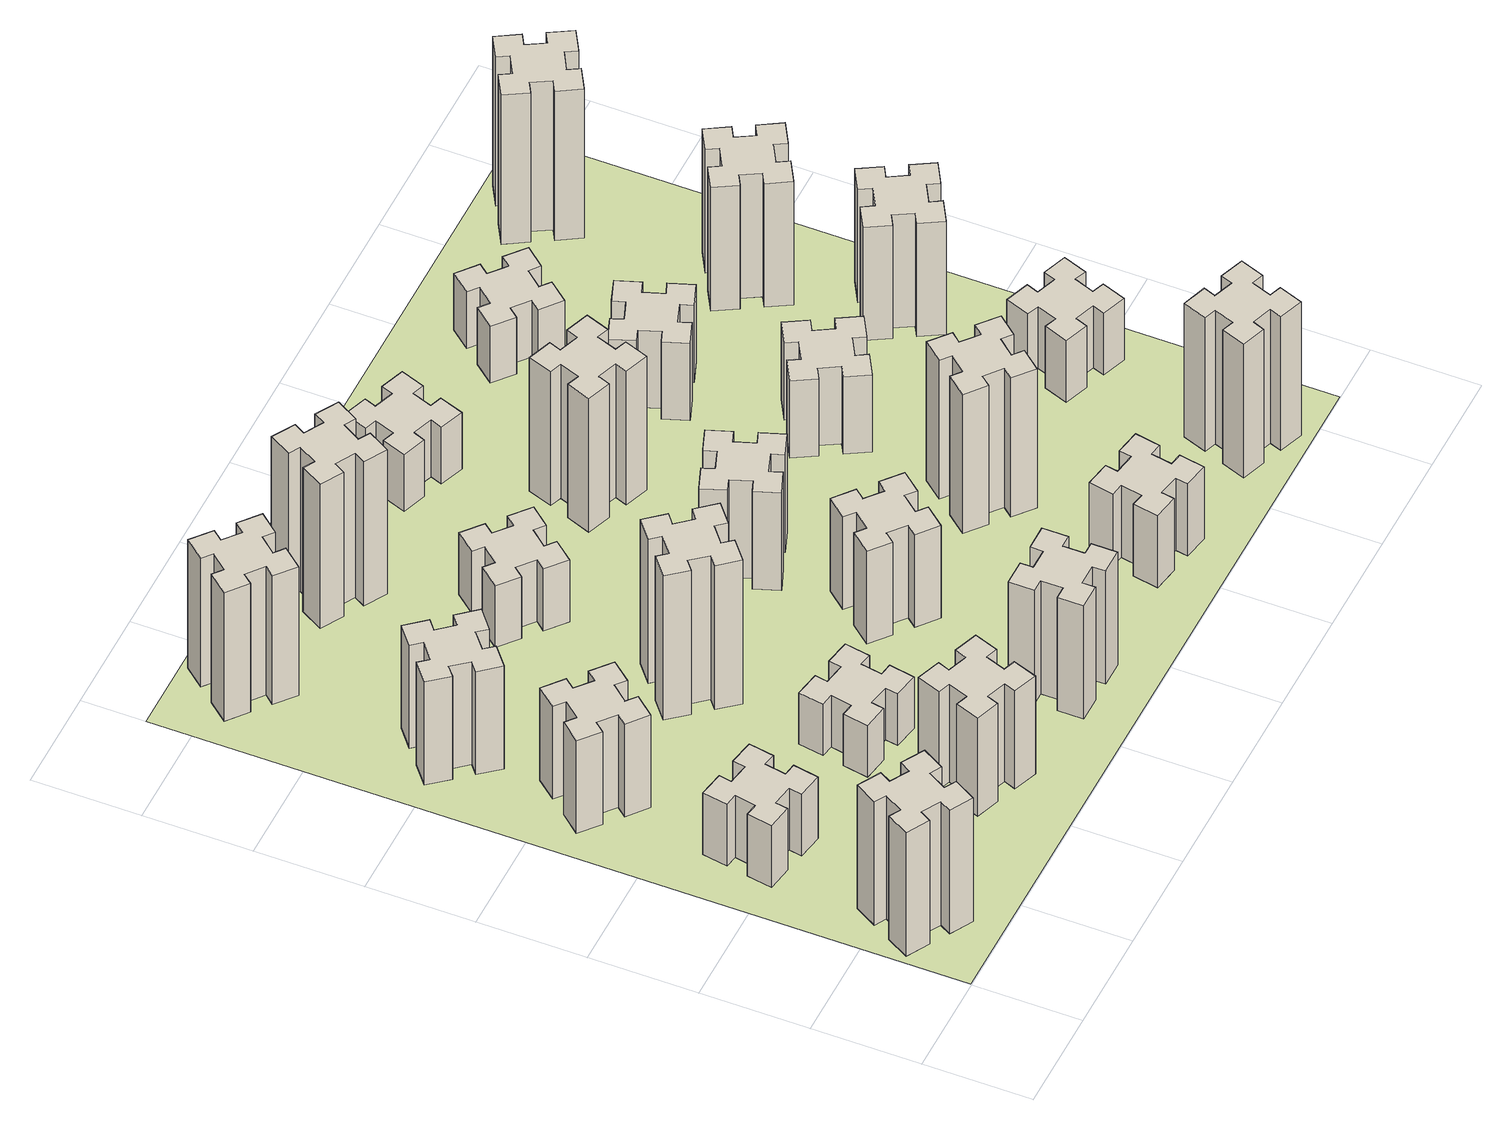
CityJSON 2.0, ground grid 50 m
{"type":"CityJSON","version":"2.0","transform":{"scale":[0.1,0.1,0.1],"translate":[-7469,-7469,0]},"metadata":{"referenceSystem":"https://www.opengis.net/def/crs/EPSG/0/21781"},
"CityObjects":{
"building1":{"type":"Building","attributes":{"class":"1000","function":"1000","usage":"1000","yearOfConstruction":2016,"roofType":"1000","measuredHeight":72,"storeysAboveGround":30,"storeysBelowGround":0},"geometry":[{"type":"Solid","lod":"1","boundaries":[[[[0,1,2,3,4,5,6,7,8,9,10,11,12,13,14,15,16,17,18,19]],[[17,16,20,21]],[[16,15,22,20]],[[15,14,23,22]],[[14,13,24,23]],[[13,12,25,24]],[[12,11,26,25]],[[11,10,27,26]],[[10,9,28,27]],[[9,8,29,28]],[[8,7,30,29]],[[7,6,31,30]],[[6,5,32,31]],[[5,4,33,32]],[[4,3,34,33]],[[3,2,35,34]],[[2,1,36,35]],[[1,0,37,36]],[[0,19,38,37]],[[19,18,39,38]],[[18,17,21,39]],[[24,25,26,27,28,29,30,31,32,33,34,35,36,37,38,39,21,20,22,23]]]]}]},
"building2":{"type":"Building","attributes":{"class":"1000","function":"1000","usage":"1000","yearOfConstruction":2016,"roofType":"1000","measuredHeight":36,"storeysAboveGround":30,"storeysBelowGround":0},"geometry":[{"type":"Solid","lod":"1","boundaries":[[[[40,41,42,43,44,45,46,47,48,49,50,51,52,53,54,55,56,57,58,59]],[[57,56,60,61]],[[56,55,62,60]],[[55,54,63,62]],[[54,53,64,63]],[[53,52,65,64]],[[52,51,66,65]],[[51,50,67,66]],[[50,49,68,67]],[[49,48,69,68]],[[48,47,70,69]],[[47,46,71,70]],[[46,45,72,71]],[[45,44,73,72]],[[44,43,74,73]],[[43,42,75,74]],[[42,41,76,75]],[[41,40,77,76]],[[40,59,78,77]],[[59,58,79,78]],[[58,57,61,79]],[[64,65,66,67,68,69,70,71,72,73,74,75,76,77,78,79,61,60,62,63]]]]}]},
"building3":{"type":"Building","attributes":{"class":"1000","function":"1000","usage":"1000","yearOfConstruction":2016,"roofType":"1000","measuredHeight":54,"storeysAboveGround":30,"storeysBelowGround":0},"geometry":[{"type":"Solid","lod":"1","boundaries":[[[[80,81,82,83,84,85,86,87,88,89,90,91,92,93,94,95,96,97,98,99]],[[97,96,100,101]],[[96,95,102,100]],[[95,94,103,102]],[[94,93,104,103]],[[93,92,105,104]],[[92,91,106,105]],[[91,90,107,106]],[[90,89,108,107]],[[89,88,109,108]],[[88,87,110,109]],[[87,86,111,110]],[[86,85,112,111]],[[85,84,113,112]],[[84,83,114,113]],[[83,82,115,114]],[[82,81,116,115]],[[81,80,117,116]],[[80,99,118,117]],[[99,98,119,118]],[[98,97,101,119]],[[104,105,106,107,108,109,110,111,112,113,114,115,116,117,118,119,101,100,102,103]]]]}]},
"building4":{"type":"Building","attributes":{"class":"1000","function":"1000","usage":"1000","yearOfConstruction":2016,"roofType":"1000","measuredHeight":60,"storeysAboveGround":30,"storeysBelowGround":0},"geometry":[{"type":"Solid","lod":"1","boundaries":[[[[120,121,122,123,124,125,126,127,128,129,130,131,132,133,134,135,136,137,138,139]],[[137,136,140,141]],[[136,135,142,140]],[[135,134,143,142]],[[134,133,144,143]],[[133,132,145,144]],[[132,131,146,145]],[[131,130,147,146]],[[130,129,148,147]],[[129,128,149,148]],[[128,127,150,149]],[[127,126,151,150]],[[126,125,152,151]],[[125,124,153,152]],[[124,123,154,153]],[[123,122,155,154]],[[122,121,156,155]],[[121,120,157,156]],[[120,139,158,157]],[[139,138,159,158]],[[138,137,141,159]],[[144,145,146,147,148,149,150,151,152,153,154,155,156,157,158,159,141,140,142,143]]]]}]},
"building5":{"type":"Building","attributes":{"class":"1000","function":"1000","usage":"1000","yearOfConstruction":2016,"roofType":"1000","measuredHeight":57,"storeysAboveGround":30,"storeysBelowGround":0},"geometry":[{"type":"Solid","lod":"1","boundaries":[[[[160,161,162,163,164,165,166,167,168,169,170,171,172,173,174,175,176,177,178,179]],[[177,176,180,181]],[[176,175,182,180]],[[175,174,183,182]],[[174,173,184,183]],[[173,172,185,184]],[[172,171,186,185]],[[171,170,187,186]],[[170,169,188,187]],[[169,168,189,188]],[[168,167,190,189]],[[167,166,191,190]],[[166,165,192,191]],[[165,164,193,192]],[[164,163,194,193]],[[163,162,195,194]],[[162,161,196,195]],[[161,160,197,196]],[[160,179,198,197]],[[179,178,199,198]],[[178,177,181,199]],[[184,185,186,187,188,189,190,191,192,193,194,195,196,197,198,199,181,180,182,183]]]]}]},
"building6":{"type":"Building","attributes":{"class":"1000","function":"1000","usage":"1000","yearOfConstruction":2016,"roofType":"1000","measuredHeight":75,"storeysAboveGround":30,"storeysBelowGround":0},"geometry":[{"type":"Solid","lod":"1","boundaries":[[[[200,201,202,203,204,205,206,207,208,209,210,211,212,213,214,215,216,217,218,219]],[[217,216,220,221]],[[216,215,222,220]],[[215,214,223,222]],[[214,213,224,223]],[[213,212,225,224]],[[212,211,226,225]],[[211,210,227,226]],[[210,209,228,227]],[[209,208,229,228]],[[208,207,230,229]],[[207,206,231,230]],[[206,205,232,231]],[[205,204,233,232]],[[204,203,234,233]],[[203,202,235,234]],[[202,201,236,235]],[[201,200,237,236]],[[200,219,238,237]],[[219,218,239,238]],[[218,217,221,239]],[[224,225,226,227,228,229,230,231,232,233,234,235,236,237,238,239,221,220,222,223]]]]}]},
"building7":{"type":"Building","attributes":{"class":"1000","function":"1000","usage":"1000","yearOfConstruction":2016,"roofType":"1000","measuredHeight":30,"storeysAboveGround":30,"storeysBelowGround":0},"geometry":[{"type":"Solid","lod":"1","boundaries":[[[[240,241,242,243,244,245,246,247,248,249,250,251,252,253,254,255,256,257,258,259]],[[257,256,260,261]],[[256,255,262,260]],[[255,254,263,262]],[[254,253,264,263]],[[253,252,265,264]],[[252,251,266,265]],[[251,250,267,266]],[[250,249,268,267]],[[249,248,269,268]],[[248,247,270,269]],[[247,246,271,270]],[[246,245,272,271]],[[245,244,273,272]],[[244,243,274,273]],[[243,242,275,274]],[[242,241,276,275]],[[241,240,277,276]],[[240,259,278,277]],[[259,258,279,278]],[[258,257,261,279]],[[264,265,266,267,268,269,270,271,272,273,274,275,276,277,278,279,261,260,262,263]]]]}]},
"building8":{"type":"Building","attributes":{"class":"1000","function":"1000","usage":"1000","yearOfConstruction":2016,"roofType":"1000","measuredHeight":84,"storeysAboveGround":30,"storeysBelowGround":0},"geometry":[{"type":"Solid","lod":"1","boundaries":[[[[280,281,282,283,284,285,286,287,288,289,290,291,292,293,294,295,296,297,298,299]],[[297,296,300,301]],[[296,295,302,300]],[[295,294,303,302]],[[294,293,304,303]],[[293,292,305,304]],[[292,291,306,305]],[[291,290,307,306]],[[290,289,308,307]],[[289,288,309,308]],[[288,287,310,309]],[[287,286,311,310]],[[286,285,312,311]],[[285,284,313,312]],[[284,283,314,313]],[[283,282,315,314]],[[282,281,316,315]],[[281,280,317,316]],[[280,299,318,317]],[[299,298,319,318]],[[298,297,301,319]],[[304,305,306,307,308,309,310,311,312,313,314,315,316,317,318,319,301,300,302,303]]]]}]},
"building9":{"type":"Building","attributes":{"class":"1000","function":"1000","usage":"1000","yearOfConstruction":2016,"roofType":"1000","measuredHeight":66,"storeysAboveGround":30,"storeysBelowGround":0},"geometry":[{"type":"Solid","lod":"1","boundaries":[[[[320,321,322,323,324,325,326,327,328,329,330,331,332,333,334,335,336,337,338,339]],[[337,336,340,341]],[[336,335,342,340]],[[335,334,343,342]],[[334,333,344,343]],[[333,332,345,344]],[[332,331,346,345]],[[331,330,347,346]],[[330,329,348,347]],[[329,328,349,348]],[[328,327,350,349]],[[327,326,351,350]],[[326,325,352,351]],[[325,324,353,352]],[[324,323,354,353]],[[323,322,355,354]],[[322,321,356,355]],[[321,320,357,356]],[[320,339,358,357]],[[339,338,359,358]],[[338,337,341,359]],[[344,345,346,347,348,349,350,351,352,353,354,355,356,357,358,359,341,340,342,343]]]]}]},
"building10":{"type":"Building","attributes":{"class":"1000","function":"1000","usage":"1000","yearOfConstruction":2016,"roofType":"1000","measuredHeight":36,"storeysAboveGround":30,"storeysBelowGround":0},"geometry":[{"type":"Solid","lod":"1","boundaries":[[[[360,361,362,363,364,365,366,367,368,369,370,371,372,373,374,375,376,377,378,379]],[[377,376,380,381]],[[376,375,382,380]],[[375,374,383,382]],[[374,373,384,383]],[[373,372,385,384]],[[372,371,386,385]],[[371,370,387,386]],[[370,369,388,387]],[[369,368,389,388]],[[368,367,390,389]],[[367,366,391,390]],[[366,365,392,391]],[[365,364,393,392]],[[364,363,394,393]],[[363,362,395,394]],[[362,361,396,395]],[[361,360,397,396]],[[360,379,398,397]],[[379,378,399,398]],[[378,377,381,399]],[[384,385,386,387,388,389,390,391,392,393,394,395,396,397,398,399,381,380,382,383]]]]}]},
"building11":{"type":"Building","attributes":{"class":"1000","function":"1000","usage":"1000","yearOfConstruction":2016,"roofType":"1000","measuredHeight":84,"storeysAboveGround":30,"storeysBelowGround":0},"geometry":[{"type":"Solid","lod":"1","boundaries":[[[[400,401,402,403,404,405,406,407,408,409,410,411,412,413,414,415,416,417,418,419]],[[417,416,420,421]],[[416,415,422,420]],[[415,414,423,422]],[[414,413,424,423]],[[413,412,425,424]],[[412,411,426,425]],[[411,410,427,426]],[[410,409,428,427]],[[409,408,429,428]],[[408,407,430,429]],[[407,406,431,430]],[[406,405,432,431]],[[405,404,433,432]],[[404,403,434,433]],[[403,402,435,434]],[[402,401,436,435]],[[401,400,437,436]],[[400,419,438,437]],[[419,418,439,438]],[[418,417,421,439]],[[424,425,426,427,428,429,430,431,432,433,434,435,436,437,438,439,421,420,422,423]]]]}]},
"building12":{"type":"Building","attributes":{"class":"1000","function":"1000","usage":"1000","yearOfConstruction":2016,"roofType":"1000","measuredHeight":54,"storeysAboveGround":30,"storeysBelowGround":0},"geometry":[{"type":"Solid","lod":"1","boundaries":[[[[440,441,442,443,444,445,446,447,448,449,450,451,452,453,454,455,456,457,458,459]],[[457,456,460,461]],[[456,455,462,460]],[[455,454,463,462]],[[454,453,464,463]],[[453,452,465,464]],[[452,451,466,465]],[[451,450,467,466]],[[450,449,468,467]],[[449,448,469,468]],[[448,447,470,469]],[[447,446,471,470]],[[446,445,472,471]],[[445,444,473,472]],[[444,443,474,473]],[[443,442,475,474]],[[442,441,476,475]],[[441,440,477,476]],[[440,459,478,477]],[[459,458,479,478]],[[458,457,461,479]],[[464,465,466,467,468,469,470,471,472,473,474,475,476,477,478,479,461,460,462,463]]]]}]},
"building13":{"type":"Building","attributes":{"class":"1000","function":"1000","usage":"1000","yearOfConstruction":2016,"roofType":"1000","measuredHeight":57,"storeysAboveGround":30,"storeysBelowGround":0},"geometry":[{"type":"Solid","lod":"1","boundaries":[[[[480,481,482,483,484,485,486,487,488,489,490,491,492,493,494,495,496,497,498,499]],[[497,496,500,501]],[[496,495,502,500]],[[495,494,503,502]],[[494,493,504,503]],[[493,492,505,504]],[[492,491,506,505]],[[491,490,507,506]],[[490,489,508,507]],[[489,488,509,508]],[[488,487,510,509]],[[487,486,511,510]],[[486,485,512,511]],[[485,484,513,512]],[[484,483,514,513]],[[483,482,515,514]],[[482,481,516,515]],[[481,480,517,516]],[[480,499,518,517]],[[499,498,519,518]],[[498,497,501,519]],[[504,505,506,507,508,509,510,511,512,513,514,515,516,517,518,519,501,500,502,503]]]]}]},
"building14":{"type":"Building","attributes":{"class":"1000","function":"1000","usage":"1000","yearOfConstruction":2016,"roofType":"1000","measuredHeight":42,"storeysAboveGround":30,"storeysBelowGround":0},"geometry":[{"type":"Solid","lod":"1","boundaries":[[[[520,521,522,523,524,525,526,527,528,529,530,531,532,533,534,535,536,537,538,539]],[[537,536,540,541]],[[536,535,542,540]],[[535,534,543,542]],[[534,533,544,543]],[[533,532,545,544]],[[532,531,546,545]],[[531,530,547,546]],[[530,529,548,547]],[[529,528,549,548]],[[528,527,550,549]],[[527,526,551,550]],[[526,525,552,551]],[[525,524,553,552]],[[524,523,554,553]],[[523,522,555,554]],[[522,521,556,555]],[[521,520,557,556]],[[520,539,558,557]],[[539,538,559,558]],[[538,537,541,559]],[[544,545,546,547,548,549,550,551,552,553,554,555,556,557,558,559,541,540,542,543]]]]}]},
"building15":{"type":"Building","attributes":{"class":"1000","function":"1000","usage":"1000","yearOfConstruction":2016,"roofType":"1000","measuredHeight":78,"storeysAboveGround":30,"storeysBelowGround":0},"geometry":[{"type":"Solid","lod":"1","boundaries":[[[[560,561,562,563,564,565,566,567,568,569,570,571,572,573,574,575,576,577,578,579]],[[577,576,580,581]],[[576,575,582,580]],[[575,574,583,582]],[[574,573,584,583]],[[573,572,585,584]],[[572,571,586,585]],[[571,570,587,586]],[[570,569,588,587]],[[569,568,589,588]],[[568,567,590,589]],[[567,566,591,590]],[[566,565,592,591]],[[565,564,593,592]],[[564,563,594,593]],[[563,562,595,594]],[[562,561,596,595]],[[561,560,597,596]],[[560,579,598,597]],[[579,578,599,598]],[[578,577,581,599]],[[584,585,586,587,588,589,590,591,592,593,594,595,596,597,598,599,581,580,582,583]]]]}]},
"building16":{"type":"Building","attributes":{"class":"1000","function":"1000","usage":"1000","yearOfConstruction":2016,"roofType":"1000","measuredHeight":33,"storeysAboveGround":30,"storeysBelowGround":0},"geometry":[{"type":"Solid","lod":"1","boundaries":[[[[600,601,602,603,604,605,606,607,608,609,610,611,612,613,614,615,616,617,618,619]],[[617,616,620,621]],[[616,615,622,620]],[[615,614,623,622]],[[614,613,624,623]],[[613,612,625,624]],[[612,611,626,625]],[[611,610,627,626]],[[610,609,628,627]],[[609,608,629,628]],[[608,607,630,629]],[[607,606,631,630]],[[606,605,632,631]],[[605,604,633,632]],[[604,603,634,633]],[[603,602,635,634]],[[602,601,636,635]],[[601,600,637,636]],[[600,619,638,637]],[[619,618,639,638]],[[618,617,621,639]],[[624,625,626,627,628,629,630,631,632,633,634,635,636,637,638,639,621,620,622,623]]]]}]},
"building17":{"type":"Building","attributes":{"class":"1000","function":"1000","usage":"1000","yearOfConstruction":2016,"roofType":"1000","measuredHeight":81,"storeysAboveGround":30,"storeysBelowGround":0},"geometry":[{"type":"Solid","lod":"1","boundaries":[[[[640,641,642,643,644,645,646,647,648,649,650,651,652,653,654,655,656,657,658,659]],[[657,656,660,661]],[[656,655,662,660]],[[655,654,663,662]],[[654,653,664,663]],[[653,652,665,664]],[[652,651,666,665]],[[651,650,667,666]],[[650,649,668,667]],[[649,648,669,668]],[[648,647,670,669]],[[647,646,671,670]],[[646,645,672,671]],[[645,644,673,672]],[[644,643,674,673]],[[643,642,675,674]],[[642,641,676,675]],[[641,640,677,676]],[[640,659,678,677]],[[659,658,679,678]],[[658,657,661,679]],[[664,665,666,667,668,669,670,671,672,673,674,675,676,677,678,679,661,660,662,663]]]]}]},
"building18":{"type":"Building","attributes":{"class":"1000","function":"1000","usage":"1000","yearOfConstruction":2016,"roofType":"1000","measuredHeight":45,"storeysAboveGround":30,"storeysBelowGround":0},"geometry":[{"type":"Solid","lod":"1","boundaries":[[[[680,681,682,683,684,685,686,687,688,689,690,691,692,693,694,695,696,697,698,699]],[[697,696,700,701]],[[696,695,702,700]],[[695,694,703,702]],[[694,693,704,703]],[[693,692,705,704]],[[692,691,706,705]],[[691,690,707,706]],[[690,689,708,707]],[[689,688,709,708]],[[688,687,710,709]],[[687,686,711,710]],[[686,685,712,711]],[[685,684,713,712]],[[684,683,714,713]],[[683,682,715,714]],[[682,681,716,715]],[[681,680,717,716]],[[680,699,718,717]],[[699,698,719,718]],[[698,697,701,719]],[[704,705,706,707,708,709,710,711,712,713,714,715,716,717,718,719,701,700,702,703]]]]}]},
"building19":{"type":"Building","attributes":{"class":"1000","function":"1000","usage":"1000","yearOfConstruction":2016,"roofType":"1000","measuredHeight":45,"storeysAboveGround":30,"storeysBelowGround":0},"geometry":[{"type":"Solid","lod":"1","boundaries":[[[[720,721,722,723,724,725,726,727,728,729,730,731,732,733,734,735,736,737,738,739]],[[737,736,740,741]],[[736,735,742,740]],[[735,734,743,742]],[[734,733,744,743]],[[733,732,745,744]],[[732,731,746,745]],[[731,730,747,746]],[[730,729,748,747]],[[729,728,749,748]],[[728,727,750,749]],[[727,726,751,750]],[[726,725,752,751]],[[725,724,753,752]],[[724,723,754,753]],[[723,722,755,754]],[[722,721,756,755]],[[721,720,757,756]],[[720,739,758,757]],[[739,738,759,758]],[[738,737,741,759]],[[744,745,746,747,748,749,750,751,752,753,754,755,756,757,758,759,741,740,742,743]]]]}]},
"building20":{"type":"Building","attributes":{"class":"1000","function":"1000","usage":"1000","yearOfConstruction":2016,"roofType":"1000","measuredHeight":78,"storeysAboveGround":30,"storeysBelowGround":0},"geometry":[{"type":"Solid","lod":"1","boundaries":[[[[760,761,762,763,764,765,766,767,768,769,770,771,772,773,774,775,776,777,778,779]],[[777,776,780,781]],[[776,775,782,780]],[[775,774,783,782]],[[774,773,784,783]],[[773,772,785,784]],[[772,771,786,785]],[[771,770,787,786]],[[770,769,788,787]],[[769,768,789,788]],[[768,767,790,789]],[[767,766,791,790]],[[766,765,792,791]],[[765,764,793,792]],[[764,763,794,793]],[[763,762,795,794]],[[762,761,796,795]],[[761,760,797,796]],[[760,779,798,797]],[[779,778,799,798]],[[778,777,781,799]],[[784,785,786,787,788,789,790,791,792,793,794,795,796,797,798,799,781,780,782,783]]]]}]},
"building21":{"type":"Building","attributes":{"class":"1000","function":"1000","usage":"1000","yearOfConstruction":2016,"roofType":"1000","measuredHeight":33,"storeysAboveGround":30,"storeysBelowGround":0},"geometry":[{"type":"Solid","lod":"1","boundaries":[[[[800,801,802,803,804,805,806,807,808,809,810,811,812,813,814,815,816,817,818,819]],[[817,816,820,821]],[[816,815,822,820]],[[815,814,823,822]],[[814,813,824,823]],[[813,812,825,824]],[[812,811,826,825]],[[811,810,827,826]],[[810,809,828,827]],[[809,808,829,828]],[[808,807,830,829]],[[807,806,831,830]],[[806,805,832,831]],[[805,804,833,832]],[[804,803,834,833]],[[803,802,835,834]],[[802,801,836,835]],[[801,800,837,836]],[[800,819,838,837]],[[819,818,839,838]],[[818,817,821,839]],[[824,825,826,827,828,829,830,831,832,833,834,835,836,837,838,839,821,820,822,823]]]]}]},
"building22":{"type":"Building","attributes":{"class":"1000","function":"1000","usage":"1000","yearOfConstruction":2016,"roofType":"1000","measuredHeight":36,"storeysAboveGround":30,"storeysBelowGround":0},"geometry":[{"type":"Solid","lod":"1","boundaries":[[[[840,841,842,843,844,845,846,847,848,849,850,851,852,853,854,855,856,857,858,859]],[[857,856,860,861]],[[856,855,862,860]],[[855,854,863,862]],[[854,853,864,863]],[[853,852,865,864]],[[852,851,866,865]],[[851,850,867,866]],[[850,849,868,867]],[[849,848,869,868]],[[848,847,870,869]],[[847,846,871,870]],[[846,845,872,871]],[[845,844,873,872]],[[844,843,874,873]],[[843,842,875,874]],[[842,841,876,875]],[[841,840,877,876]],[[840,859,878,877]],[[859,858,879,878]],[[858,857,861,879]],[[864,865,866,867,868,869,870,871,872,873,874,875,876,877,878,879,861,860,862,863]]]]}]},
"building23":{"type":"Building","attributes":{"class":"1000","function":"1000","usage":"1000","yearOfConstruction":2016,"roofType":"1000","measuredHeight":66,"storeysAboveGround":30,"storeysBelowGround":0},"geometry":[{"type":"Solid","lod":"1","boundaries":[[[[880,881,882,883,884,885,886,887,888,889,890,891,892,893,894,895,896,897,898,899]],[[897,896,900,901]],[[896,895,902,900]],[[895,894,903,902]],[[894,893,904,903]],[[893,892,905,904]],[[892,891,906,905]],[[891,890,907,906]],[[890,889,908,907]],[[889,888,909,908]],[[888,887,910,909]],[[887,886,911,910]],[[886,885,912,911]],[[885,884,913,912]],[[884,883,914,913]],[[883,882,915,914]],[[882,881,916,915]],[[881,880,917,916]],[[880,899,918,917]],[[899,898,919,918]],[[898,897,901,919]],[[904,905,906,907,908,909,910,911,912,913,914,915,916,917,918,919,901,900,902,903]]]]}]},
"building24":{"type":"Building","attributes":{"class":"1000","function":"1000","usage":"1000","yearOfConstruction":2016,"roofType":"1000","measuredHeight":72,"storeysAboveGround":30,"storeysBelowGround":0},"geometry":[{"type":"Solid","lod":"1","boundaries":[[[[920,921,922,923,924,925,926,927,928,929,930,931,932,933,934,935,936,937,938,939]],[[937,936,940,941]],[[936,935,942,940]],[[935,934,943,942]],[[934,933,944,943]],[[933,932,945,944]],[[932,931,946,945]],[[931,930,947,946]],[[930,929,948,947]],[[929,928,949,948]],[[928,927,950,949]],[[927,926,951,950]],[[926,925,952,951]],[[925,924,953,952]],[[924,923,954,953]],[[923,922,955,954]],[[922,921,956,955]],[[921,920,957,956]],[[920,939,958,957]],[[939,938,959,958]],[[938,937,941,959]],[[944,945,946,947,948,949,950,951,952,953,954,955,956,957,958,959,941,940,942,943]]]]}]},
"building25":{"type":"Building","attributes":{"class":"1000","function":"1000","usage":"1000","yearOfConstruction":2016,"roofType":"1000","measuredHeight":87,"storeysAboveGround":30,"storeysBelowGround":0},"geometry":[{"type":"Solid","lod":"1","boundaries":[[[[960,961,962,963,964,965,966,967,968,969,970,971,972,973,974,975,976,977,978,979]],[[977,976,980,981]],[[976,975,982,980]],[[975,974,983,982]],[[974,973,984,983]],[[973,972,985,984]],[[972,971,986,985]],[[971,970,987,986]],[[970,969,988,987]],[[969,968,989,988]],[[968,967,990,989]],[[967,966,991,990]],[[966,965,992,991]],[[965,964,993,992]],[[964,963,994,993]],[[963,962,995,994]],[[962,961,996,995]],[[961,960,997,996]],[[960,979,998,997]],[[979,978,999,998]],[[978,977,981,999]],[[984,985,986,987,988,989,990,991,992,993,994,995,996,997,998,999,981,980,982,983]]]]}]},
"landuse1":{"type":"LandUse","attributes":{"name":"plot1","function":"1010"},"geometry":[{"type":"MultiSurface","lod":"1","boundaries":[[[1000,1001,1002,1003]]]}]}
},
"vertices":[
[177,305,0],[264,255,0],[234,203,0],[338,143,0],[398,247,0],[346,277,0],[396,364,0],[448,334,0],[508,438,0],[404,498,0],[374,446,0],[287,496,0],[317,548,0],[213,608,0],[153,504,0],[205,474,0],[155,387,0],[103,417,0],[43,313,0],[147,253,0],[155,387,720],[103,417,720],[205,474,720],[153,504,720],[213,608,720],[317,548,720],[287,496,720],[374,446,720],[404,498,720],[508,438,720],[448,334,720],[396,364,720],[346,277,720],[398,247,720],[338,143,720],[234,203,720],[264,255,720],[177,305,720],[147,253,720],[43,313,720],
[307,1016,0],[405,998,0],[395,939,0],[513,918,0],[534,1037,0],[475,1047,0],[492,1145,0],[551,1135,0],[572,1253,0],[454,1274,0],[444,1215,0],[345,1232,0],[356,1291,0],[237,1312,0],[217,1194,0],[276,1184,0],[258,1085,0],[199,1096,0],[178,977,0],[297,957,0],[258,1085,360],[199,1096,360],[276,1184,360],[217,1194,360],[237,1312,360],[356,1291,360],[345,1232,360],[444,1215,360],[454,1274,360],[572,1253,360],[551,1135,360],[492,1145,360],[475,1047,360],[534,1037,360],[513,918,360],[395,939,360],[405,998,360],[307,1016,360],[297,957,360],[178,977,360],
[484,1907,0],[408,1972,0],[446,2018,0],[354,2095,0],[277,2003,0],[323,1964,0],[259,1888,0],[213,1926,0],[136,1834,0],[228,1757,0],[266,1803,0],[343,1739,0],[304,1693,0],[396,1616,0],[473,1708,0],[427,1746,0],[492,1823,0],[538,1784,0],[615,1876,0],[523,1953,0],[492,1823,540],[538,1784,540],[427,1746,540],[473,1708,540],[396,1616,540],[304,1693,540],[343,1739,540],[266,1803,540],[228,1757,540],[136,1834,540],[213,1926,540],[259,1888,540],[323,1964,540],[277,2003,540],[354,2095,540],[446,2018,540],[408,1972,540],[484,1907,540],[523,1953,540],[615,1876,540],
[492,2528,0],[427,2604,0],[473,2643,0],[396,2735,0],[304,2658,0],[343,2612,0],[266,2547,0],[228,2593,0],[136,2516,0],[213,2424,0],[259,2463,0],[323,2386,0],[277,2348,0],[354,2256,0],[446,2333,0],[408,2379,0],[484,2443,0],[523,2397,0],[615,2474,0],[538,2566,0],[484,2443,600],[523,2397,600],[408,2379,600],[446,2333,600],[354,2256,600],[277,2348,600],[323,2386,600],[259,2463,600],[213,2424,600],[136,2516,600],[228,2593,600],[266,2547,600],[343,2612,600],[304,2658,600],[396,2735,600],[473,2643,600],[427,2604,600],[492,2528,600],[538,2566,600],[615,2474,600],
[1202,391,0],[1236,485,0],[1292,464,0],[1333,577,0],[1220,618,0],[1200,562,0],[1106,596,0],[1127,652,0],[1014,693,0],[973,580,0],[1029,560,0],[995,466,0],[939,487,0],[897,374,0],[1010,333,0],[1031,389,0],[1125,355,0],[1104,299,0],[1217,257,0],[1258,370,0],[1125,355,570],[1104,299,570],[1031,389,570],[1010,333,570],[897,374,570],[939,487,570],[995,466,570],[1029,560,570],[973,580,570],[1014,693,570],[1127,652,570],[1106,596,570],[1200,562,570],[1220,618,570],[1333,577,570],[1292,464,570],[1236,485,570],[1202,391,570],[1258,370,570],[1217,257,570],
[484,3487,0],[408,3552,0],[446,3598,0],[354,3675,0],[277,3583,0],[323,3544,0],[259,3468,0],[213,3506,0],[136,3414,0],[228,3337,0],[266,3383,0],[343,3319,0],[304,3273,0],[396,3196,0],[473,3288,0],[427,3326,0],[492,3403,0],[538,3364,0],[615,3456,0],[523,3533,0],[492,3403,750],[538,3364,750],[427,3326,750],[473,3288,750],[396,3196,750],[304,3273,750],[343,3319,750],[266,3383,750],[228,3337,750],[136,3414,750],[213,3506,750],[259,3468,750],[323,3544,750],[277,3583,750],[354,3675,750],[446,3598,750],[408,3552,750],[484,3487,750],[523,3533,750],[615,3456,750],
[1016,1084,0],[998,985,0],[939,996,0],[918,877,0],[1037,857,0],[1047,916,0],[1145,898,0],[1135,839,0],[1253,818,0],[1274,937,0],[1215,947,0],[1232,1045,0],[1291,1035,0],[1312,1153,0],[1194,1174,0],[1184,1115,0],[1085,1132,0],[1096,1191,0],[977,1212,0],[957,1094,0],[1085,1132,300],[1096,1191,300],[1184,1115,300],[1194,1174,300],[1312,1153,300],[1291,1035,300],[1232,1045,300],[1215,947,300],[1274,937,300],[1253,818,300],[1135,839,300],[1145,898,300],[1047,916,300],[1037,857,300],[918,877,300],[939,996,300],[998,985,300],[1016,1084,300],[957,1094,300],[977,1212,300],
[1148,1639,0],[1224,1703,0],[1263,1657,0],[1355,1734,0],[1278,1826,0],[1232,1788,0],[1167,1864,0],[1213,1903,0],[1136,1995,0],[1044,1918,0],[1083,1872,0],[1006,1807,0],[968,1853,0],[876,1776,0],[953,1684,0],[999,1723,0],[1063,1646,0],[1017,1608,0],[1094,1516,0],[1186,1593,0],[1063,1646,840],[1017,1608,840],[999,1723,840],[953,1684,840],[876,1776,840],[968,1853,840],[1006,1807,840],[1083,1872,840],[1044,1918,840],[1136,1995,840],[1213,1903,840],[1167,1864,840],[1232,1788,840],[1278,1826,840],[1355,1734,840],[1263,1657,840],[1224,1703,840],[1148,1639,840],[1186,1593,840],[1094,1516,840],
[1865,325,0],[1865,425,0],[1925,425,0],[1925,545,0],[1805,545,0],[1805,485,0],[1705,485,0],[1705,545,0],[1585,545,0],[1585,425,0],[1645,425,0],[1645,325,0],[1585,325,0],[1585,205,0],[1705,205,0],[1705,265,0],[1805,265,0],[1805,205,0],[1925,205,0],[1925,325,0],[1805,265,660],[1805,205,660],[1705,265,660],[1705,205,660],[1585,205,660],[1585,325,660],[1645,325,660],[1645,425,660],[1585,425,660],[1585,545,660],[1705,545,660],[1705,485,660],[1805,485,660],[1805,545,660],[1925,545,660],[1925,425,660],[1865,425,660],[1865,325,660],[1925,325,660],[1925,205,660],
[1267,2486,0],[1332,2563,0],[1378,2524,0],[1455,2616,0],[1363,2693,0],[1324,2647,0],[1248,2712,0],[1286,2758,0],[1194,2835,0],[1117,2743,0],[1163,2704,0],[1099,2628,0],[1053,2666,0],[976,2574,0],[1068,2497,0],[1106,2543,0],[1183,2479,0],[1144,2433,0],[1236,2356,0],[1313,2448,0],[1183,2479,360],[1144,2433,360],[1106,2543,360],[1068,2497,360],[976,2574,360],[1053,2666,360],[1099,2628,360],[1163,2704,360],[1117,2743,360],[1194,2835,360],[1286,2758,360],[1248,2712,360],[1324,2647,360],[1363,2693,360],[1455,2616,360],[1378,2524,360],[1332,2563,360],[1267,2486,360],[1313,2448,360],[1236,2356,360],
[917,3265,0],[1004,3215,0],[974,3163,0],[1078,3103,0],[1138,3207,0],[1086,3237,0],[1136,3324,0],[1188,3294,0],[1248,3398,0],[1144,3458,0],[1114,3406,0],[1027,3456,0],[1057,3508,0],[953,3568,0],[893,3464,0],[945,3434,0],[895,3347,0],[843,3377,0],[783,3273,0],[887,3213,0],[895,3347,840],[843,3377,840],[945,3434,840],[893,3464,840],[953,3568,840],[1057,3508,840],[1027,3456,840],[1114,3406,840],[1144,3458,840],[1248,3398,840],[1188,3294,840],[1136,3324,840],[1086,3237,840],[1138,3207,840],[1078,3103,840],[974,3163,840],[1004,3215,840],[917,3265,840],[887,3213,840],[783,3273,840],
[1746,1163,0],[1823,1099,0],[1784,1053,0],[1876,976,0],[1953,1068,0],[1907,1106,0],[1972,1183,0],[2018,1144,0],[2095,1236,0],[2003,1313,0],[1964,1267,0],[1888,1332,0],[1926,1378,0],[1834,1455,0],[1757,1363,0],[1803,1324,0],[1739,1248,0],[1693,1286,0],[1616,1194,0],[1708,1117,0],[1739,1248,540],[1693,1286,540],[1803,1324,540],[1757,1363,540],[1834,1455,540],[1926,1378,540],[1888,1332,540],[1964,1267,540],[2003,1313,540],[2095,1236,540],[2018,1144,540],[1972,1183,540],[1907,1106,540],[1953,1068,540],[1876,976,540],[1784,1053,540],[1823,1099,540],[1746,1163,540],[1708,1117,540],[1616,1194,540],
[1846,1735,0],[1940,1769,0],[1960,1713,0],[2073,1754,0],[2032,1867,0],[1976,1846,0],[1942,1940,0],[1998,1960,0],[1957,2073,0],[1844,2032,0],[1865,1976,0],[1771,1942,0],[1750,1998,0],[1637,1957,0],[1679,1844,0],[1735,1865,0],[1769,1771,0],[1713,1750,0],[1754,1637,0],[1867,1679,0],[1769,1771,570],[1713,1750,570],[1735,1865,570],[1679,1844,570],[1637,1957,570],[1750,1998,570],[1771,1942,570],[1865,1976,570],[1844,2032,570],[1957,2073,570],[1998,1960,570],[1942,1940,570],[1976,1846,570],[2032,1867,570],[2073,1754,570],[1960,1713,570],[1940,1769,570],[1846,1735,570],[1867,1679,570],[1754,1637,570],
[2527,276,0],[2625,258,0],[2615,199,0],[2733,178,0],[2754,297,0],[2695,307,0],[2712,405,0],[2771,395,0],[2792,513,0],[2674,534,0],[2664,475,0],[2565,492,0],[2576,551,0],[2457,572,0],[2437,454,0],[2496,444,0],[2478,345,0],[2419,356,0],[2398,237,0],[2517,217,0],[2478,345,420],[2419,356,420],[2496,444,420],[2437,454,420],[2457,572,420],[2576,551,420],[2565,492,420],[2664,475,420],[2674,534,420],[2792,513,420],[2771,395,420],[2712,405,420],[2695,307,420],[2754,297,420],[2733,178,420],[2615,199,420],[2625,258,420],[2527,276,420],[2517,217,420],[2398,237,420],
[2040,2682,0],[1946,2716,0],[1967,2772,0],[1854,2813,0],[1813,2700,0],[1869,2680,0],[1835,2586,0],[1779,2607,0],[1737,2494,0],[1850,2453,0],[1871,2509,0],[1965,2475,0],[1944,2419,0],[2057,2377,0],[2098,2490,0],[2042,2511,0],[2076,2605,0],[2132,2584,0],[2173,2697,0],[2060,2738,0],[2076,2605,780],[2132,2584,780],[2042,2511,780],[2098,2490,780],[2057,2377,780],[1944,2419,780],[1965,2475,780],[1871,2509,780],[1850,2453,780],[1737,2494,780],[1779,2607,780],[1835,2586,780],[1869,2680,780],[1813,2700,780],[1854,2813,780],[1967,2772,780],[1946,2716,780],[2040,2682,780],[2060,2738,780],[2173,2697,780],
[1671,3249,0],[1765,3215,0],[1744,3159,0],[1857,3117,0],[1898,3230,0],[1842,3251,0],[1876,3345,0],[1932,3324,0],[1973,3437,0],[1860,3478,0],[1840,3422,0],[1746,3456,0],[1767,3512,0],[1654,3553,0],[1613,3440,0],[1669,3420,0],[1635,3326,0],[1579,3347,0],[1537,3234,0],[1650,3193,0],[1635,3326,330],[1579,3347,330],[1669,3420,330],[1613,3440,330],[1654,3553,330],[1767,3512,330],[1746,3456,330],[1840,3422,330],[1860,3478,330],[1973,3437,330],[1932,3324,330],[1876,3345,330],[1842,3251,330],[1898,3230,330],[1857,3117,330],[1744,3159,330],[1765,3215,330],[1671,3249,330],[1650,3193,330],[1537,3234,330],
[2647,1006,0],[2712,1083,0],[2758,1044,0],[2835,1136,0],[2743,1213,0],[2704,1167,0],[2628,1232,0],[2666,1278,0],[2574,1355,0],[2497,1263,0],[2543,1224,0],[2479,1148,0],[2433,1186,0],[2356,1094,0],[2448,1017,0],[2486,1063,0],[2563,999,0],[2524,953,0],[2616,876,0],[2693,968,0],[2563,999,810],[2524,953,810],[2486,1063,810],[2448,1017,810],[2356,1094,810],[2433,1186,810],[2479,1148,810],[2543,1224,810],[2497,1263,810],[2574,1355,810],[2666,1278,810],[2628,1232,810],[2704,1167,810],[2743,1213,810],[2835,1136,810],[2758,1044,810],[2712,1083,810],[2647,1006,810],[2693,968,810],[2616,876,810],
[2575,1844,0],[2625,1757,0],[2573,1727,0],[2633,1623,0],[2737,1683,0],[2707,1735,0],[2794,1785,0],[2824,1733,0],[2928,1793,0],[2868,1897,0],[2816,1867,0],[2766,1954,0],[2818,1984,0],[2758,2088,0],[2654,2028,0],[2684,1976,0],[2597,1926,0],[2567,1978,0],[2463,1918,0],[2523,1814,0],[2597,1926,450],[2567,1978,450],[2684,1976,450],[2654,2028,450],[2758,2088,450],[2818,1984,450],[2766,1954,450],[2816,1867,450],[2868,1897,450],[2928,1793,450],[2824,1733,450],[2794,1785,450],[2707,1735,450],[2737,1683,450],[2633,1623,450],[2573,1727,450],[2625,1757,450],[2575,1844,450],[2523,1814,450],[2463,1918,450],
[2586,2475,0],[2680,2509,0],[2700,2453,0],[2813,2494,0],[2772,2607,0],[2716,2586,0],[2682,2680,0],[2738,2700,0],[2697,2813,0],[2584,2772,0],[2605,2716,0],[2511,2682,0],[2490,2738,0],[2377,2697,0],[2419,2584,0],[2475,2605,0],[2509,2511,0],[2453,2490,0],[2494,2377,0],[2607,2419,0],[2509,2511,450],[2453,2490,450],[2475,2605,450],[2419,2584,450],[2377,2697,450],[2490,2738,450],[2511,2682,450],[2605,2716,450],[2584,2772,450],[2697,2813,450],[2738,2700,450],[2682,2680,450],[2716,2586,450],[2772,2607,450],[2813,2494,450],[2700,2453,450],[2680,2509,450],[2586,2475,450],[2607,2419,450],[2494,2377,450],
[3251,189,0],[3345,155,0],[3324,99,0],[3437,57,0],[3478,170,0],[3422,191,0],[3456,285,0],[3512,264,0],[3553,377,0],[3440,418,0],[3420,362,0],[3326,396,0],[3347,452,0],[3234,493,0],[3193,380,0],[3249,360,0],[3215,266,0],[3159,287,0],[3117,174,0],[3230,133,0],[3215,266,780],[3159,287,780],[3249,360,780],[3193,380,780],[3234,493,780],[3347,452,780],[3326,396,780],[3420,362,780],[3440,418,780],[3553,377,780],[3512,264,780],[3456,285,780],[3422,191,780],[3478,170,780],[3437,57,780],[3324,99,780],[3345,155,780],[3251,189,780],[3230,133,780],[3117,174,780],
[2543,3344,0],[2479,3268,0],[2433,3306,0],[2356,3214,0],[2448,3137,0],[2486,3183,0],[2563,3119,0],[2524,3073,0],[2616,2996,0],[2693,3088,0],[2647,3126,0],[2712,3203,0],[2758,3164,0],[2835,3256,0],[2743,3333,0],[2704,3287,0],[2628,3352,0],[2666,3398,0],[2574,3475,0],[2497,3383,0],[2628,3352,330],[2666,3398,330],[2704,3287,330],[2743,3333,330],[2835,3256,330],[2758,3164,330],[2712,3203,330],[2647,3126,330],[2693,3088,330],[2616,2996,330],[2524,3073,330],[2563,3119,330],[2486,3183,330],[2448,3137,330],[2356,3214,330],[2433,3306,330],[2479,3268,330],[2543,3344,330],[2497,3383,330],[2574,3475,330],
[3351,1029,0],[3445,995,0],[3424,939,0],[3537,897,0],[3578,1010,0],[3522,1031,0],[3556,1125,0],[3612,1104,0],[3653,1217,0],[3540,1258,0],[3520,1202,0],[3426,1236,0],[3447,1292,0],[3334,1333,0],[3293,1220,0],[3349,1200,0],[3315,1106,0],[3259,1127,0],[3217,1014,0],[3330,973,0],[3315,1106,360],[3259,1127,360],[3349,1200,360],[3293,1220,360],[3334,1333,360],[3447,1292,360],[3426,1236,360],[3520,1202,360],[3540,1258,360],[3653,1217,360],[3612,1104,360],[3556,1125,360],[3522,1031,360],[3578,1010,360],[3537,897,360],[3424,939,360],[3445,995,360],[3351,1029,360],[3330,973,360],[3217,1014,360],
[3556,1867,0],[3506,1954,0],[3558,1984,0],[3498,2088,0],[3394,2028,0],[3424,1976,0],[3337,1926,0],[3307,1978,0],[3203,1918,0],[3263,1814,0],[3315,1844,0],[3365,1757,0],[3313,1727,0],[3373,1623,0],[3477,1683,0],[3447,1735,0],[3534,1785,0],[3564,1733,0],[3668,1793,0],[3608,1897,0],[3534,1785,660],[3564,1733,660],[3447,1735,660],[3477,1683,660],[3373,1623,660],[3313,1727,660],[3365,1757,660],[3315,1844,660],[3263,1814,660],[3203,1918,660],[3307,1978,660],[3337,1926,660],[3424,1976,660],[3394,2028,660],[3498,2088,660],[3558,1984,660],[3506,1954,660],[3556,1867,660],[3608,1897,660],[3668,1793,660],
[3456,2507,0],[3406,2594,0],[3458,2624,0],[3398,2728,0],[3294,2668,0],[3324,2616,0],[3237,2566,0],[3207,2618,0],[3103,2558,0],[3163,2454,0],[3215,2484,0],[3265,2397,0],[3213,2367,0],[3273,2263,0],[3377,2323,0],[3347,2375,0],[3434,2425,0],[3464,2373,0],[3568,2433,0],[3508,2537,0],[3434,2425,720],[3464,2373,720],[3347,2375,720],[3377,2323,720],[3273,2263,720],[3213,2367,720],[3265,2397,720],[3215,2484,720],[3163,2454,720],[3103,2558,720],[3207,2618,720],[3237,2566,720],[3324,2616,720],[3294,2668,720],[3398,2728,720],[3458,2624,720],[3406,2594,720],[3456,2507,720],[3508,2537,720],[3568,2433,720],
[3456,3447,0],[3406,3534,0],[3458,3564,0],[3398,3668,0],[3294,3608,0],[3324,3556,0],[3237,3506,0],[3207,3558,0],[3103,3498,0],[3163,3394,0],[3215,3424,0],[3265,3337,0],[3213,3307,0],[3273,3203,0],[3377,3263,0],[3347,3315,0],[3434,3365,0],[3464,3313,0],[3568,3373,0],[3508,3477,0],[3434,3365,870],[3464,3313,870],[3347,3315,870],[3377,3263,870],[3273,3203,870],[3213,3307,870],[3265,3337,870],[3215,3424,870],[3163,3394,870],[3103,3498,870],[3207,3558,870],[3237,3506,870],[3324,3556,870],[3294,3608,870],[3398,3668,870],[3458,3564,870],[3406,3534,870],[3456,3447,870],[3508,3477,870],[3568,3373,870],
[5,3705,0],[3705,3705,0],[3705,5,0],[5,5,0]
]}
